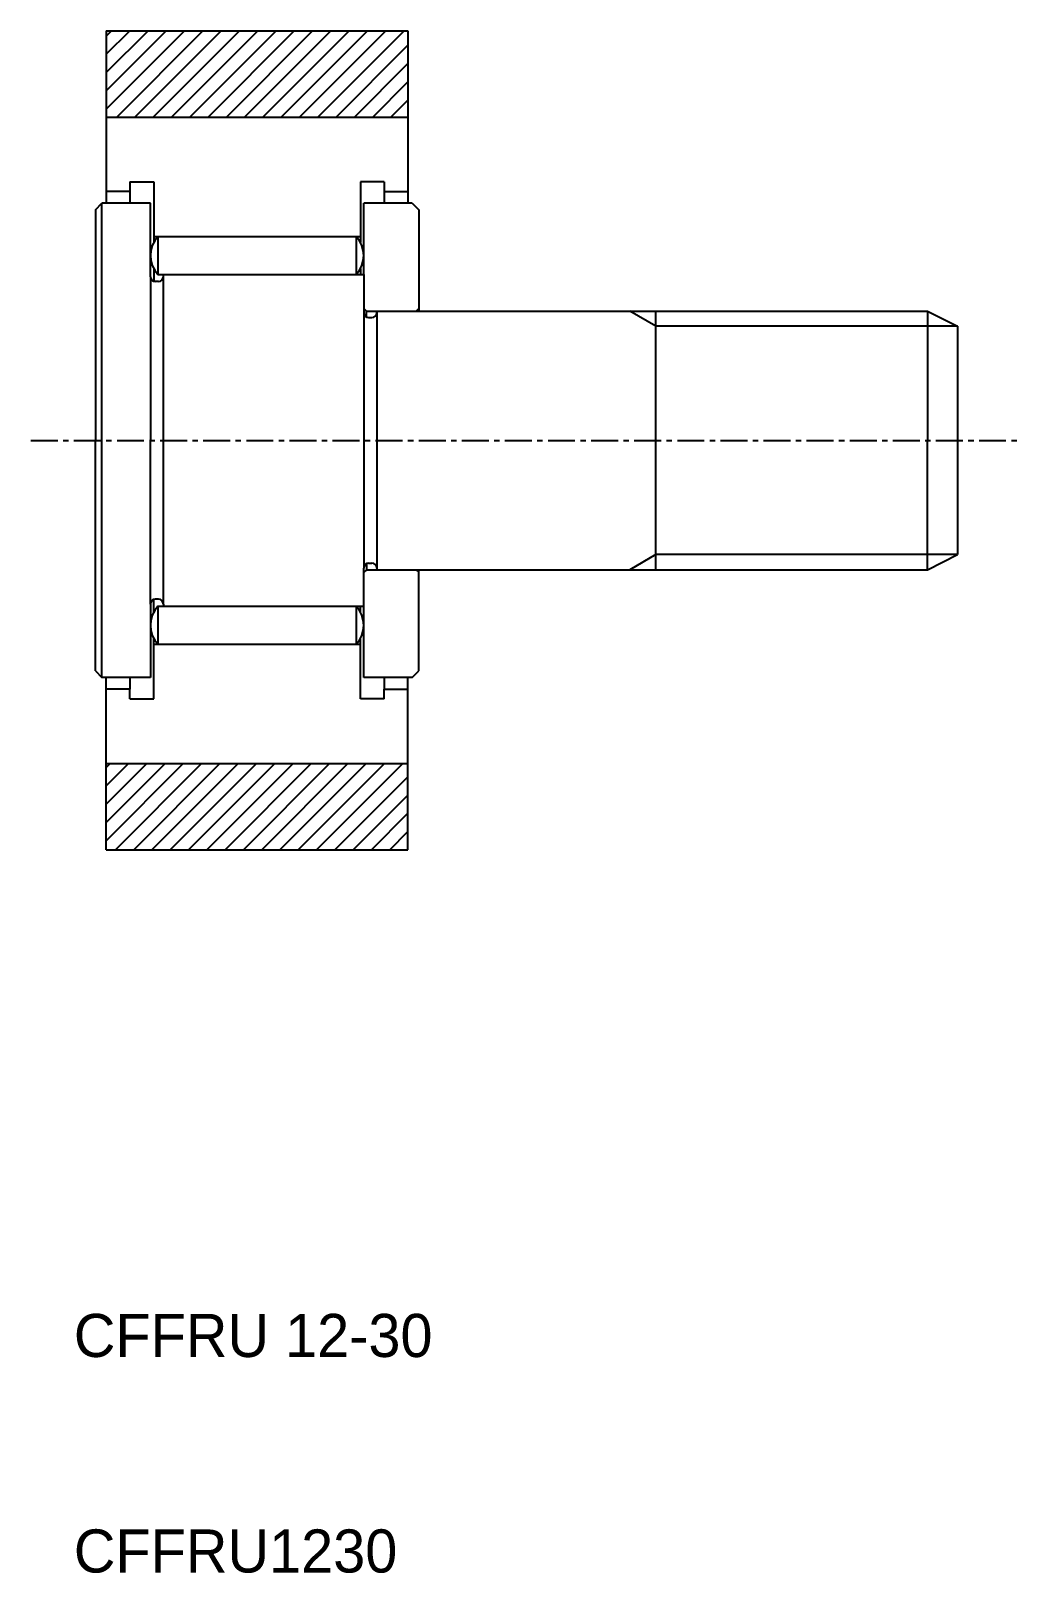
# Model space of a CAD drawing. Extents: x 142.9 to 188.9, y 67.7 to 139.2.
import ezdxf

# ---------------------------------------------------------------- set-up
doc = ezdxf.new("R2010")
doc.units = 0
doc.linetypes.add('CENTER', pattern=[2, 1.25, -0.25, 0.25, -0.25])
doc.layers.get('0').update_dxf_attribs({"linetype": 'CONTINUOUS'})
doc.layers.add('CENTER', color=1, linetype='CENTER')
doc.layers.add('HATCH', color=3, linetype='CONTINUOUS')

msp = doc.modelspace()

# ---------------------------------------------------------------- linework, layer by layer
for p, q in [((146.413, 139.244), (160.413, 139.244)), ((146.413, 139.244), (146.413, 131.244)), ((160.413, 139.244), (160.413, 131.244)), ((146.413, 135.244), (160.413, 135.244)), ((147.513, 131.794), (146.413, 131.794)), ((147.513, 132.234), (148.613, 132.234)), ((147.513, 132.234), (147.513, 131.794)), ((147.513, 131.794), (147.513, 131.244)), ((148.613, 132.234), (148.613, 129.704)), ((159.313, 132.234), (158.213, 132.234)), ((158.213, 132.234), (158.213, 129.704)), ((159.313, 132.234), (159.313, 131.794)), ((159.313, 131.794), (159.313, 131.244)), ((159.313, 131.794), (160.413, 131.794)), ((145.913, 130.944), (146.213, 131.244)), ((146.213, 109.244), (146.213, 131.244)), ((148.463, 131.244), (146.213, 131.244)), ((148.463, 127.839), (148.463, 131.244)), ((158.363, 127.944), (158.363, 131.244)), ((160.613, 131.244), (158.363, 131.244)), ((160.613, 131.244), (160.913, 130.944)), ((145.913, 130.944), (145.913, 120.244)), ((160.913, 130.944), (160.913, 126.244)), ((148.613, 129.704), (148.613, 129.426)), ((148.613, 129.704), (148.813, 129.704)), ((148.813, 129.704), (158.013, 129.704)), ((148.813, 129.704), (148.813, 127.944)), ((158.013, 129.704), (158.013, 127.944)), ((158.013, 129.704), (158.213, 129.704)), ((158.213, 129.704), (158.213, 129.426)), ((148.613, 128.223), (148.613, 127.627)), ((158.213, 128.223), (158.213, 127.944)), ((148.463, 127.839), (148.463, 120.244)), ((148.838, 127.614), (148.688, 127.614)), ((148.813, 127.944), (158.013, 127.944)), ((149.063, 127.839), (149.063, 127.944)), ((149.063, 112.649), (149.063, 127.839)), ((158.013, 127.944), (158.363, 127.944)), ((158.363, 127.944), (158.363, 126.169)), ((158.483, 126.244), (158.363, 126.364)), ((158.363, 126.169), (158.363, 114.319)), ((158.483, 126.244), (158.963, 126.244)), ((158.483, 125.97), (158.483, 126.244)), ((158.588, 125.944), (158.738, 125.944)), ((158.963, 126.244), (184.513, 126.244)), ((158.963, 126.169), (158.963, 126.244)), ((158.963, 126.169), (158.963, 114.319)), ((160.793, 126.244), (160.913, 126.364)), ((171.913, 114.244), (171.913, 126.244)), ((184.513, 126.244), (185.913, 125.544)), ((184.513, 126.244), (184.513, 120.244)), ((185.913, 125.544), (185.913, 114.944)), ((145.913, 109.544), (145.913, 120.244)), ((148.463, 112.649), (148.463, 120.244)), ((184.513, 114.244), (184.513, 120.244)), ((158.483, 114.518), (158.483, 114.244)), ((158.588, 114.544), (158.738, 114.544)), ((184.513, 114.244), (185.913, 114.944)), ((158.363, 114.244), (158.363, 114.319)), ((158.363, 112.544), (158.363, 114.244)), ((158.483, 114.244), (158.363, 114.124)), ((158.483, 114.244), (158.963, 114.244)), ((158.963, 114.319), (158.963, 114.244)), ((158.963, 114.244), (184.513, 114.244)), ((160.793, 114.244), (160.913, 114.124)), ((160.913, 109.544), (160.913, 114.244)), ((148.463, 112.649), (148.463, 109.244)), ((148.613, 112.266), (148.613, 112.861)), ((148.838, 112.874), (148.688, 112.874)), ((148.813, 112.544), (158.013, 112.544)), ((148.813, 112.544), (148.813, 110.784)), ((149.063, 112.649), (149.063, 112.544)), ((158.013, 112.544), (158.363, 112.544)), ((158.013, 112.544), (158.013, 110.784)), ((158.213, 112.266), (158.213, 112.544)), ((158.363, 109.244), (158.363, 112.544)), ((148.613, 110.784), (148.613, 111.063)), ((158.213, 110.784), (158.213, 111.063)), ((148.613, 108.254), (148.613, 110.784)), ((148.613, 110.784), (148.813, 110.784)), ((148.813, 110.784), (158.013, 110.784)), ((158.013, 110.784), (158.213, 110.784)), ((158.213, 108.254), (158.213, 110.784)), ((145.913, 109.544), (146.213, 109.244)), ((160.613, 109.244), (160.913, 109.544)), ((148.463, 109.244), (146.213, 109.244)), ((146.413, 101.244), (146.413, 109.244)), ((147.513, 109.244), (147.513, 108.694)), ((160.613, 109.244), (158.363, 109.244)), ((159.313, 109.244), (159.313, 108.694)), ((160.413, 101.244), (160.413, 109.244)), ((147.513, 108.694), (146.413, 108.694)), ((147.513, 108.254), (147.513, 108.694)), ((147.513, 108.254), (148.613, 108.254)), ((159.313, 108.254), (158.213, 108.254)), ((159.313, 108.254), (159.313, 108.694)), ((159.313, 108.694), (160.413, 108.694)), ((146.413, 105.244), (160.413, 105.244)), ((146.413, 101.244), (160.413, 101.244))]:
    msp.add_line(p, q)
at = {"color": 3}
for p, q in [((171.913, 125.544), (170.701, 126.244)), ((185.913, 125.544), (171.913, 125.544)), ((171.913, 114.944), (170.701, 114.244)), ((185.913, 114.944), (171.913, 114.944))]:
    msp.add_line(p, q, dxfattribs=at)
for centre, radius, start, end in [((149.744, 128.824), 1.281, 136.62187, 223.37813), ((157.082, 128.824), 1.281, 316.62187, 43.37813), ((148.688, 127.839), 0.225, 180, 270), ((148.838, 127.839), 0.225, 270, 0), ((158.588, 126.169), 0.225, 180, 270), ((158.738, 126.169), 0.225, 270, 0), ((158.588, 114.319), 0.225, 90, 180), ((158.738, 114.319), 0.225, 0, 90), ((148.688, 112.649), 0.225, 90, 180), ((149.744, 111.664), 1.281, 136.62187, 223.37813), ((148.838, 112.649), 0.225, 0, 90), ((157.082, 111.664), 1.281, 316.62187, 43.37813)]:
    msp.add_arc(centre, radius, start, end)
at = {"layer": 'CENTER', "color": 1, "linetype": 'CENTER'}
msp.add_line((142.913, 120.244), (188.913, 120.244), dxfattribs=at)
at = {"layer": 'HATCH'}
for p, q in [((146.413, 135.61), (150.047, 139.244)), ((146.413, 136.459), (149.198, 139.244)), ((146.413, 137.307), (148.35, 139.244)), ((146.413, 138.156), (147.501, 139.244)), ((146.413, 139.004), (146.653, 139.244)), ((146.896, 135.244), (150.896, 139.244)), ((147.744, 135.244), (151.744, 139.244)), ((148.593, 135.244), (152.593, 139.244)), ((149.441, 135.244), (153.441, 139.244)), ((150.29, 135.244), (154.29, 139.244)), ((151.138, 135.244), (155.138, 139.244)), ((151.987, 135.244), (155.987, 139.244)), ((152.835, 135.244), (156.835, 139.244)), ((153.684, 135.244), (157.684, 139.244)), ((154.532, 135.244), (158.532, 139.244)), ((155.381, 135.244), (159.381, 139.244)), ((156.229, 135.244), (160.229, 139.244)), ((157.078, 135.244), (160.413, 138.58)), ((157.926, 135.244), (160.413, 137.731)), ((158.775, 135.244), (160.413, 136.882)), ((159.623, 135.244), (160.413, 136.034)), ((146.413, 101.669), (149.988, 105.244)), ((146.413, 102.518), (149.14, 105.244)), ((146.413, 103.366), (148.291, 105.244)), ((146.413, 104.215), (147.443, 105.244)), ((146.413, 105.063), (146.594, 105.244)), ((146.837, 101.244), (150.837, 105.244)), ((147.685, 101.244), (151.685, 105.244)), ((148.534, 101.244), (152.534, 105.244)), ((149.382, 101.244), (153.382, 105.244)), ((150.231, 101.244), (154.231, 105.244)), ((151.079, 101.244), (155.079, 105.244)), ((151.928, 101.244), (155.928, 105.244)), ((152.776, 101.244), (156.776, 105.244)), ((153.625, 101.244), (157.625, 105.244)), ((154.473, 101.244), (158.473, 105.244)), ((155.322, 101.244), (159.322, 105.244)), ((156.17, 101.244), (160.17, 105.244)), ((157.019, 101.244), (160.413, 104.638)), ((157.868, 101.244), (160.413, 103.79)), ((158.716, 101.244), (160.413, 102.941)), ((159.565, 101.244), (160.413, 102.093))]:
    msp.add_line(p, q, dxfattribs=at)

# ---------------------------------------------------------------- texts
for s, p in [('CFFRU 12-30', (144.907, 77.715)), ('CFFRU1230', (144.907, 67.715))]:
    msp.add_text(s, height=2).set_placement(p)

doc.saveas('drawing.dxf')
